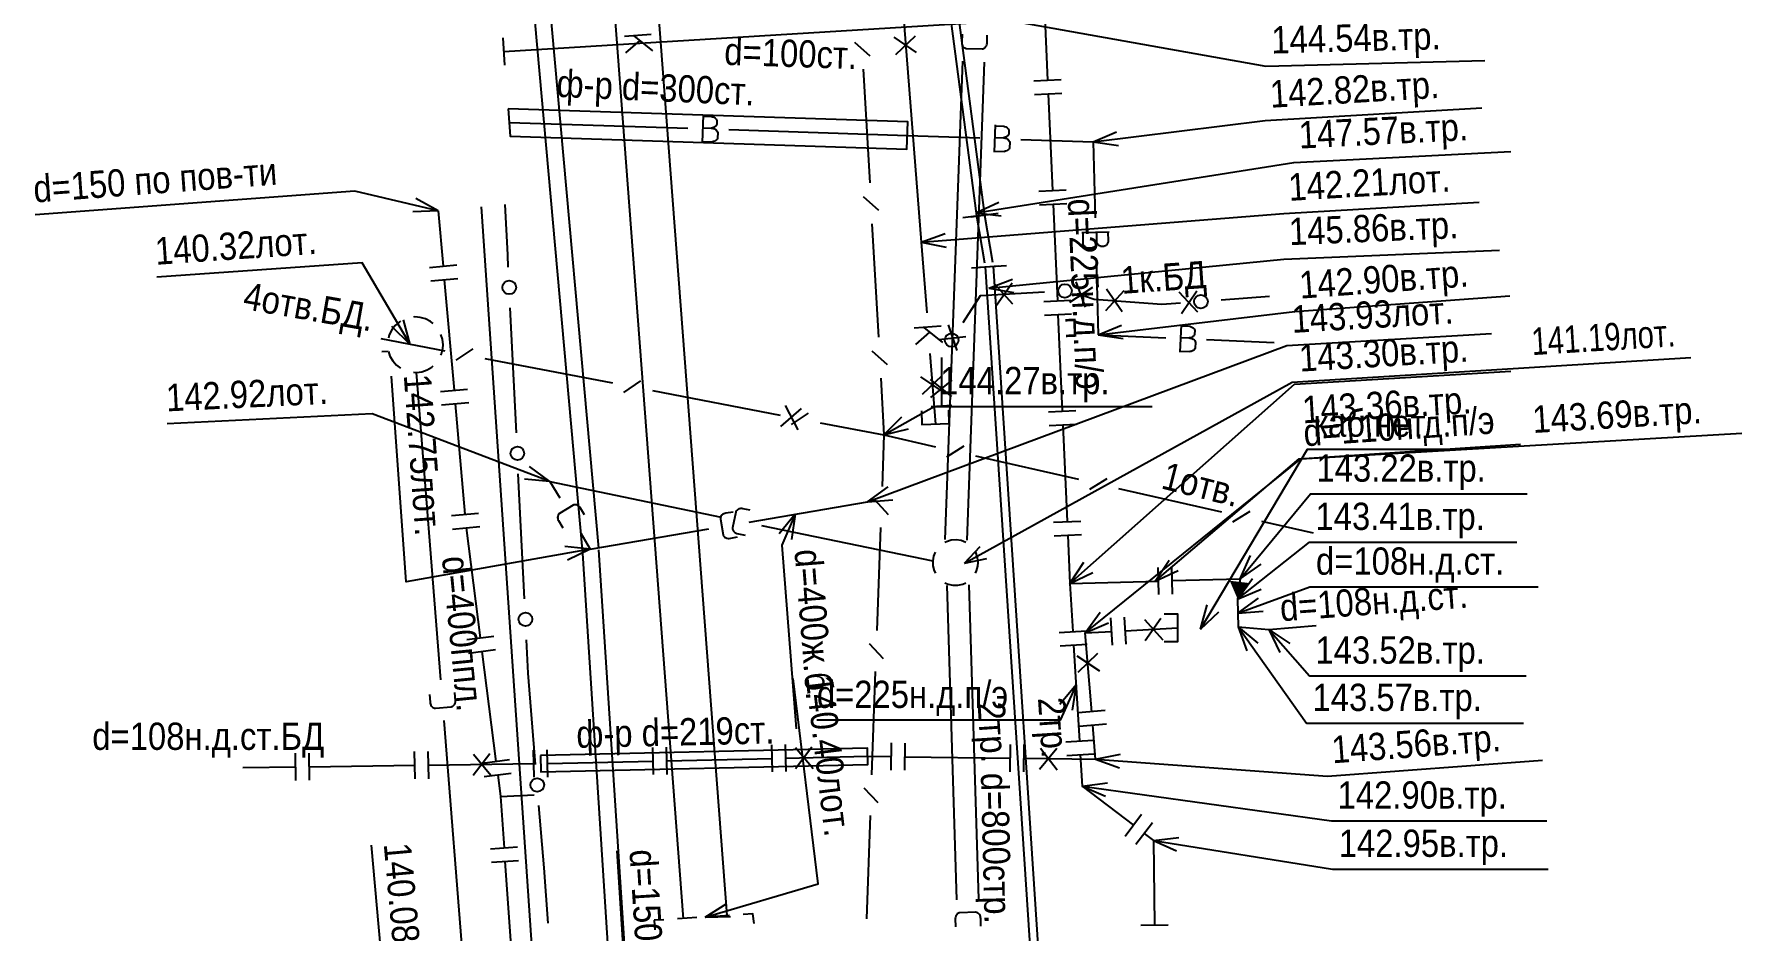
# Model space of a CAD drawing. Header units: metres. Extents: x -3947 to -3704, y 4976 to 6609.
# Drawn here: x -3835.2 to -3772.6, y 5378.4 to 5411.3 of the extents above; entities that cross this region are included whole.
import ezdxf
from ezdxf.enums import TextEntityAlignment as Align

# ---------------------------------------------------------------- set-up
doc = ezdxf.new("R2010")
doc.units = ezdxf.units.M
doc.header["$MEASUREMENT"] = 0
for name, color, linetype, lineweight in [('Водопровод', 7, 'Continuous', 25), ('Водосток', 7, 'Continuous', 25), ('Газопровод', 7, 'Continuous', 25), ('Кабели', 7, 'Continuous', 25), ('Кабель связи', 7, 'Continuous', 25), ('Кабель электрический', 7, 'Continuous', 25), ('Канализация самотёчная', 7, 'Continuous', 25)]:
    doc.layers.add(name, color=color, linetype=linetype, lineweight=lineweight)
doc.styles.add('Style-RUSSIAN_1251', font='RUSSIAN_1251.shx')
doc.styles.add('Style-RUSSIAN_1251 I 0.00000', font='RUSSIAN_1251.shx')
doc.linetypes.add('Stok', pattern='A,-1.75,[108,dgnlstyle-500_multi_und.shx,S=0.007373,R=0,X=0,Y=0],-1.75', length=3.5)

msp = doc.modelspace()

# ---------------------------------------------------------------- hatches: boundary and pattern name
at = {"layer": 'Газопровод', "linetype": 'Continuous'}
msp.add_hatch(color=256, dxfattribs=at).paths.add_polyline_path([(-3791.1, 5390.59), (-3791.389, 5391.265), (-3790.66, 5391.178)])

# ---------------------------------------------------------------- linework, layer by layer
at = {"layer": 'Водопровод', "linetype": 'Continuous'}
for p, q in [((-3817.815, 5408.079), (-3811.263, 5407.861)), ((-3810.705, 5408.341), (-3810.738, 5407.344)), ((-3799.997, 5407.985), (-3800.03, 5406.988)), ((-3810.737, 5407.376), (-3810.375, 5407.364)), ((-3810.721, 5407.877), (-3810.4, 5407.866)), ((-3809.764, 5407.812), (-3803.212, 5407.594)), ((-3803.212, 5407.594), (-3800.555, 5407.506)), ((-3800.012, 5407.521), (-3799.691, 5407.511)), ((-3799.056, 5407.456), (-3796.398, 5407.368)), ((-3796.398, 5407.368), (-3795.536, 5407.727)), ((-3796.398, 5407.368), (-3795.474, 5407.231)), ((-3796.398, 5407.368), (-3796.328, 5404.577)), ((-3800.029, 5407.021), (-3799.667, 5407.009)), ((-3818.843, 5404.982), (-3816.392, 5369.049)), ((-3795.817, 5404.048), (-3796.814, 5404.023)), ((-3796.782, 5404.024), (-3796.773, 5403.662)), ((-3796.281, 5404.037), (-3796.273, 5403.715)), ((-3796.29, 5403.078), (-3796.22, 5400.287)), ((-3796.22, 5400.287), (-3795.356, 5400.642)), ((-3793.176, 5400.649), (-3793.22, 5399.653)), ((-3796.22, 5400.287), (-3795.297, 5400.145)), ((-3796.22, 5400.287), (-3793.739, 5400.176)), ((-3793.197, 5400.185), (-3792.875, 5400.171)), ((-3792.241, 5400.109), (-3789.76, 5399.999)), ((-3793.219, 5399.685), (-3792.857, 5399.669))]:
    msp.add_line(p, q, dxfattribs=at)
at = {"layer": 'Водопровод', "linetype": 'Continuous', "flags": 128}
for points in [[(-3796.398, 5407.368), (-3790.085, 5408.152), (-3782.149, 5408.618)], [(-3817.852, 5408.58), (-3817.778, 5407.577), (-3803.229, 5407.094), (-3803.196, 5408.094), (-3817.852, 5408.58)], [(-3810.707, 5408.304), (-3810.388, 5408.293), (-3810.358, 5408.287), (-3810.308, 5408.266), (-3810.263, 5408.237), (-3810.245, 5408.221), (-3810.228, 5408.202), (-3810.214, 5408.177), (-3810.202, 5408.147), (-3810.199, 5408.132), (-3810.203, 5408.016), (-3810.209, 5407.994), (-3810.223, 5407.965), (-3810.239, 5407.945), (-3810.256, 5407.925), (-3810.285, 5407.905), (-3810.321, 5407.888), (-3810.353, 5407.876), (-3810.4, 5407.866), (-3810.361, 5407.861), (-3810.328, 5407.856), (-3810.28, 5407.839), (-3810.25, 5407.822), (-3810.223, 5407.802), (-3810.194, 5407.769), (-3810.175, 5407.733), (-3810.167, 5407.701), (-3810.173, 5407.511), (-3810.177, 5407.492), (-3810.189, 5407.467), (-3810.211, 5407.437), (-3810.243, 5407.41), (-3810.272, 5407.393), (-3810.319, 5407.374), (-3810.348, 5407.365), (-3810.375, 5407.364)], [(-3799.998, 5407.949), (-3799.679, 5407.938), (-3799.65, 5407.931), (-3799.6, 5407.911), (-3799.554, 5407.881), (-3799.536, 5407.866), (-3799.52, 5407.847), (-3799.506, 5407.822), (-3799.494, 5407.792), (-3799.49, 5407.777), (-3799.494, 5407.661), (-3799.501, 5407.639), (-3799.515, 5407.609), (-3799.53, 5407.589), (-3799.548, 5407.569), (-3799.576, 5407.55), (-3799.613, 5407.532), (-3799.645, 5407.52), (-3799.691, 5407.511), (-3799.653, 5407.506), (-3799.619, 5407.501), (-3799.571, 5407.484), (-3799.542, 5407.466), (-3799.515, 5407.447), (-3799.486, 5407.414), (-3799.466, 5407.378), (-3799.458, 5407.346), (-3799.464, 5407.156), (-3799.469, 5407.137), (-3799.481, 5407.111), (-3799.502, 5407.082), (-3799.535, 5407.055), (-3799.564, 5407.037), (-3799.611, 5407.018), (-3799.639, 5407.01), (-3799.667, 5407.009)], [(-3795.854, 5404.047), (-3795.846, 5403.728), (-3795.85, 5403.698), (-3795.868, 5403.648), (-3795.895, 5403.6), (-3795.909, 5403.581), (-3795.927, 5403.564), (-3795.951, 5403.548), (-3795.981, 5403.535), (-3795.996, 5403.531), (-3796.111, 5403.528), (-3796.134, 5403.533), (-3796.164, 5403.545), (-3796.185, 5403.559), (-3796.206, 5403.576), (-3796.227, 5403.603), (-3796.247, 5403.638), (-3796.261, 5403.67), (-3796.273, 5403.715), (-3796.276, 5403.677), (-3796.279, 5403.643), (-3796.292, 5403.594), (-3796.308, 5403.564), (-3796.326, 5403.535), (-3796.357, 5403.505), (-3796.392, 5403.483), (-3796.424, 5403.473), (-3796.614, 5403.468), (-3796.633, 5403.472), (-3796.659, 5403.482), (-3796.69, 5403.502), (-3796.718, 5403.533), (-3796.738, 5403.56), (-3796.76, 5403.607), (-3796.77, 5403.634), (-3796.773, 5403.662)], [(-3796.22, 5400.287), (-3788.997, 5401.146), (-3781.117, 5401.718)], [(-3793.177, 5400.612), (-3792.859, 5400.598), (-3792.829, 5400.591), (-3792.78, 5400.57), (-3792.734, 5400.54), (-3792.716, 5400.525), (-3792.7, 5400.505), (-3792.687, 5400.48), (-3792.675, 5400.45), (-3792.672, 5400.435), (-3792.677, 5400.319), (-3792.684, 5400.297), (-3792.698, 5400.268), (-3792.714, 5400.248), (-3792.732, 5400.228), (-3792.76, 5400.209), (-3792.797, 5400.192), (-3792.829, 5400.18), (-3792.875, 5400.171), (-3792.837, 5400.166), (-3792.804, 5400.16), (-3792.756, 5400.143), (-3792.727, 5400.125), (-3792.7, 5400.105), (-3792.671, 5400.072), (-3792.652, 5400.036), (-3792.644, 5400.004), (-3792.653, 5399.813), (-3792.657, 5399.795), (-3792.67, 5399.769), (-3792.692, 5399.74), (-3792.725, 5399.714), (-3792.753, 5399.696), (-3792.801, 5399.678), (-3792.829, 5399.67), (-3792.857, 5399.669)]]:
    msp.add_lwpolyline(points, dxfattribs=at)
at = {"layer": 'Водосток', "linetype": 'Continuous'}
for p, q in [((-3817.264, 5416.141), (-3815.136, 5392.399)), ((-3816.662, 5416.14), (-3814.538, 5392.455)), ((-3801.819, 5392.776), (-3801.182, 5410.319)), ((-3801.019, 5392.747), (-3800.383, 5410.29)), ((-3821.442, 5399.936), (-3822.114, 5400.585)), ((-3821.442, 5399.936), (-3821.683, 5400.838)), ((-3822.478, 5399.668), (-3822.25, 5399.691)), ((-3820.315, 5387.633), (-3821.212, 5398.903)), ((-3816.317, 5394.901), (-3817.247, 5394.987)), ((-3816.317, 5394.901), (-3817.069, 5395.455)), ((-3816.317, 5394.901), (-3810.034, 5393.598)), ((-3816.317, 5394.901), (-3815.958, 5394.3)), ((-3804.674, 5394.156), (-3803.918, 5394.705)), ((-3804.674, 5394.156), (-3803.743, 5394.236)), ((-3809.016, 5393.417), (-3804.674, 5394.156)), ((-3807.327, 5393.705), (-3807.916, 5392.98)), ((-3807.327, 5393.705), (-3807.458, 5392.78)), ((-3815.188, 5393.013), (-3814.837, 5392.427)), ((-3814.837, 5392.427), (-3810.495, 5393.166)), ((-3808.565, 5393.293), (-3802.282, 5391.99)), ((-3814.837, 5392.427), (-3815.767, 5392.515)), ((-3814.837, 5392.427), (-3815.679, 5392.023)), ((-3815.14, 5392.458), (-3813.743, 5370.883)), ((-3814.534, 5392.396), (-3813.142, 5370.877)), ((-3801.119, 5391.915), (-3800.539, 5392.52)), ((-3801.119, 5391.915), (-3800.298, 5392.082)), ((-3801.76, 5391.086), (-3801.406, 5379.562)), ((-3800.961, 5391.111), (-3800.606, 5379.586)), ((-3819.3, 5374.867), (-3820.196, 5386.138))]:
    msp.add_line(p, q, dxfattribs=at)
at = {"layer": 'Водосток', "linetype": 'Continuous', "flags": 128}
for points in [[(-3801.207, 5411.31), (-3801.217, 5411.033), (-3801.216, 5410.994), (-3801.211, 5410.964), (-3801.201, 5410.922), (-3801.184, 5410.885), (-3801.164, 5410.856), (-3801.135, 5410.83), (-3801.104, 5410.808), (-3801.077, 5410.801), (-3801.049, 5410.795), (-3800.465, 5410.774), (-3800.439, 5410.777), (-3800.418, 5410.784), (-3800.393, 5410.796), (-3800.374, 5410.812), (-3800.35, 5410.834), (-3800.328, 5410.858), (-3800.313, 5410.89), (-3800.296, 5410.935), (-3800.29, 5410.972), (-3800.279, 5411.281)], [(-3821.442, 5399.936), (-3823.198, 5402.921), (-3830.735, 5402.404)], [(-3821.796, 5400.782), (-3821.84, 5400.757), (-3821.993, 5400.626), (-3822.118, 5400.467), (-3822.208, 5400.287), (-3822.241, 5400.168)], [(-3820.606, 5400.699), (-3820.699, 5400.774), (-3820.877, 5400.867), (-3821.071, 5400.923), (-3821.272, 5400.94), (-3821.326, 5400.934)], [(-3820.315, 5399.542), (-3820.295, 5399.584), (-3820.248, 5399.78), (-3820.238, 5399.921)], [(-3820.238, 5399.921), (-3820.258, 5400.122), (-3820.313, 5400.301)], [(-3804.674, 5394.156), (-3789.292, 5399.892), (-3781.786, 5400.336)], [(-3822.244, 5399.674), (-3822.185, 5399.5), (-3822.084, 5399.326), (-3821.95, 5399.175), (-3821.798, 5399.059)], [(-3801.119, 5391.915), (-3789.098, 5398.544), (-3774.486, 5399.448)], [(-3814.837, 5392.427), (-3821.585, 5391.225), (-3822.129, 5398.775)], [(-3821.326, 5398.91), (-3821.212, 5398.903), (-3821.012, 5398.932), (-3820.822, 5399), (-3820.649, 5399.103), (-3820.606, 5399.143)], [(-3816.317, 5394.901), (-3822.84, 5397.382), (-3830.351, 5397.026)], [(-3815.054, 5393.688), (-3815.196, 5393.926), (-3815.218, 5393.959), (-3815.24, 5393.981), (-3815.271, 5394.01), (-3815.305, 5394.032), (-3815.337, 5394.045), (-3815.376, 5394.052), (-3815.414, 5394.053), (-3815.441, 5394.045), (-3815.467, 5394.034), (-3815.969, 5393.734), (-3815.988, 5393.717), (-3816.002, 5393.701), (-3816.017, 5393.676), (-3816.025, 5393.653), (-3816.032, 5393.621), (-3816.037, 5393.589), (-3816.033, 5393.554), (-3816.023, 5393.507), (-3816.008, 5393.473), (-3815.849, 5393.207)], [(-3809.597, 5393.786), (-3809.871, 5393.74), (-3809.909, 5393.731), (-3809.937, 5393.719), (-3809.976, 5393.701), (-3810.009, 5393.677), (-3810.032, 5393.652), (-3810.052, 5393.618), (-3810.067, 5393.583), (-3810.069, 5393.555), (-3810.069, 5393.527), (-3809.971, 5392.95), (-3809.962, 5392.926), (-3809.952, 5392.907), (-3809.934, 5392.884), (-3809.916, 5392.869), (-3809.889, 5392.85), (-3809.861, 5392.834), (-3809.827, 5392.826), (-3809.779, 5392.818), (-3809.742, 5392.819), (-3809.437, 5392.871)], [(-3808.971, 5393.849), (-3809.243, 5393.905), (-3809.282, 5393.911), (-3809.312, 5393.91), (-3809.355, 5393.907), (-3809.395, 5393.897), (-3809.426, 5393.882), (-3809.457, 5393.858), (-3809.484, 5393.831), (-3809.496, 5393.805), (-3809.506, 5393.779), (-3809.625, 5393.206), (-3809.625, 5393.181), (-3809.623, 5393.159), (-3809.615, 5393.131), (-3809.603, 5393.11), (-3809.585, 5393.083), (-3809.564, 5393.058), (-3809.536, 5393.038), (-3809.494, 5393.013), (-3809.459, 5393.001), (-3809.156, 5392.938)], [(-3807.327, 5393.705), (-3807.82, 5392.574), (-3807.284, 5385.83)], [(-3801.061, 5392.665), (-3801.068, 5392.67), (-3801.238, 5392.735), (-3801.419, 5392.762), (-3801.601, 5392.749), (-3801.775, 5392.696), (-3801.837, 5392.662)], [(-3802.186, 5392.316), (-3802.249, 5392.169), (-3802.282, 5391.99), (-3802.276, 5391.808), (-3802.23, 5391.631), (-3802.184, 5391.541)], [(-3800.716, 5391.541), (-3800.672, 5391.628), (-3800.625, 5391.804), (-3800.616, 5391.928)], [(-3800.616, 5391.928), (-3800.636, 5392.109), (-3800.694, 5392.282), (-3800.715, 5392.315)], [(-3801.837, 5391.194), (-3801.721, 5391.139), (-3801.543, 5391.099), (-3801.361, 5391.098), (-3801.183, 5391.138), (-3801.063, 5391.194)], [(-3820.735, 5387.087), (-3820.713, 5386.811), (-3820.707, 5386.772), (-3820.698, 5386.743), (-3820.683, 5386.703), (-3820.662, 5386.667), (-3820.639, 5386.642), (-3820.608, 5386.619), (-3820.574, 5386.601), (-3820.546, 5386.596), (-3820.518, 5386.594), (-3819.935, 5386.64), (-3819.91, 5386.647), (-3819.89, 5386.655), (-3819.866, 5386.671), (-3819.849, 5386.688), (-3819.828, 5386.713), (-3819.809, 5386.74), (-3819.798, 5386.773), (-3819.786, 5386.82), (-3819.784, 5386.857), (-3819.809, 5387.166)], [(-3818.951, 5373.819), (-3822.185, 5374.049), (-3822.862, 5381.566)], [(-3800.515, 5378.599), (-3800.523, 5378.877), (-3800.527, 5378.915), (-3800.534, 5378.945), (-3800.547, 5378.986), (-3800.567, 5379.022), (-3800.588, 5379.049), (-3800.619, 5379.073), (-3800.651, 5379.093), (-3800.679, 5379.099), (-3800.707, 5379.103), (-3801.292, 5379.085), (-3801.317, 5379.079), (-3801.337, 5379.072), (-3801.362, 5379.057), (-3801.38, 5379.041), (-3801.402, 5379.017), (-3801.422, 5378.991), (-3801.435, 5378.959), (-3801.449, 5378.912), (-3801.453, 5378.876), (-3801.443, 5378.566)]]:
    msp.add_lwpolyline(points, dxfattribs=at)
at = {"layer": 'Водосток', "linetype": 'Stok', "flags": 128}
msp.add_lwpolyline([(-3822.478, 5399.668), (-3822.25, 5399.691)], dxfattribs=at)
at = {"layer": 'Газопровод', "linetype": 'Continuous'}
for p, q in [((-3798.569, 5409.607), (-3797.57, 5409.651)), ((-3798.547, 5409.107), (-3797.548, 5409.152)), ((-3798.047, 5409.13), (-3797.89, 5405.58)), ((-3798.389, 5405.558), (-3797.39, 5405.602)), ((-3820.415, 5404.83), (-3821.233, 5405.281)), ((-3798.367, 5405.059), (-3797.368, 5405.103)), ((-3797.868, 5405.081), (-3797.71, 5401.532)), ((-3820.415, 5404.83), (-3821.349, 5404.794)), ((-3820.415, 5404.83), (-3820.237, 5402.804)), ((-3820.735, 5402.76), (-3819.738, 5402.848)), ((-3820.691, 5402.262), (-3819.695, 5402.35)), ((-3820.193, 5402.306), (-3819.835, 5398.254)), ((-3798.21, 5401.509), (-3797.211, 5401.554)), ((-3798.187, 5401.01), (-3797.188, 5401.054)), ((-3797.688, 5401.032), (-3797.53, 5397.483)), ((-3820.333, 5398.21), (-3819.337, 5398.298)), ((-3820.29, 5397.712), (-3819.293, 5397.8)), ((-3819.791, 5397.756), (-3819.434, 5393.704)), ((-3798.03, 5397.461), (-3797.031, 5397.505)), ((-3798.008, 5396.961), (-3797.009, 5397.006)), ((-3797.508, 5396.983), (-3797.351, 5393.434)), ((-3819.932, 5393.66), (-3818.936, 5393.747)), ((-3819.888, 5393.162), (-3818.892, 5393.249)), ((-3819.385, 5393.206), (-3818.873, 5389.171)), ((-3797.85, 5393.412), (-3796.851, 5393.456)), ((-3797.828, 5392.912), (-3796.829, 5392.957)), ((-3797.329, 5392.935), (-3797.25, 5391.16)), ((-3797.25, 5391.16), (-3796.743, 5391.944)), ((-3794.13, 5391.25), (-3793.605, 5392.023)), ((-3793.988, 5390.754), (-3794.017, 5391.753)), ((-3793.488, 5390.768), (-3793.517, 5391.768)), ((-3791.01, 5391.34), (-3790.628, 5392.192)), ((-3791.01, 5391.34), (-3790.243, 5391.873)), ((-3797.25, 5391.16), (-3796.411, 5391.571)), ((-3797.25, 5391.16), (-3794.002, 5391.254)), ((-3797.25, 5391.16), (-3797.144, 5389.402)), ((-3794.13, 5391.25), (-3793.282, 5391.641)), ((-3791.1, 5390.59), (-3790.551, 5391.345)), ((-3791.1, 5390.59), (-3790.24, 5390.954)), ((-3791.09, 5390.08), (-3790.329, 5390.622)), ((-3796.689, 5389.348), (-3796.146, 5390.108)), ((-3795.691, 5388.904), (-3795.747, 5389.902)), ((-3795.192, 5388.932), (-3795.248, 5389.93)), ((-3794.51, 5389.846), (-3793.839, 5389.103)), ((-3793.911, 5389.881), (-3794.488, 5389.065)), ((-3791.09, 5390.08), (-3790.159, 5390.152)), ((-3819.369, 5389.108), (-3818.377, 5389.234)), ((-3797.643, 5389.372), (-3796.644, 5389.433)), ((-3796.689, 5389.348), (-3795.832, 5389.719)), ((-3795.22, 5389.431), (-3793.289, 5389.54)), ((-3791.08, 5389.57), (-3790.764, 5388.691)), ((-3791.08, 5389.57), (-3790.356, 5388.98)), ((-3789.96, 5389.48), (-3788.216, 5389.626)), ((-3789.96, 5389.48), (-3789.557, 5388.637)), ((-3789.96, 5389.48), (-3789.18, 5388.966)), ((-3819.306, 5388.612), (-3818.314, 5388.738)), ((-3818.81, 5388.675), (-3818.297, 5384.639)), ((-3797.612, 5388.873), (-3796.614, 5388.934)), ((-3797.113, 5388.903), (-3796.9, 5385.388)), ((-3796.947, 5387.914), (-3796.222, 5388.603)), ((-3796.998, 5388.512), (-3796.166, 5387.956)), ((-3797.025, 5387.445), (-3797.62, 5386.725)), ((-3797.025, 5387.445), (-3797.163, 5386.521)), ((-3795.954, 5386.501), (-3796.95, 5386.419)), ((-3795.913, 5386.003), (-3796.909, 5385.921)), ((-3825.634, 5383.937), (-3825.647, 5384.937)), ((-3825.134, 5383.944), (-3825.147, 5384.944)), ((-3821.265, 5383.996), (-3821.279, 5384.996)), ((-3820.765, 5384.003), (-3820.779, 5385.003)), ((-3818.518, 5384.91), (-3819.129, 5384.118)), ((-3819.118, 5384.9), (-3818.48, 5384.129)), ((-3816.892, 5384.054), (-3816.915, 5385.053)), ((-3816.392, 5384.065), (-3816.415, 5385.065)), ((-3812.524, 5384.152), (-3812.547, 5385.152)), ((-3812.024, 5384.163), (-3812.047, 5385.163)), ((-3808.156, 5384.25), (-3808.179, 5385.25)), ((-3807.656, 5384.261), (-3807.679, 5385.261)), ((-3806.711, 5385.159), (-3807.315, 5384.362)), ((-3807.311, 5385.143), (-3806.665, 5384.379)), ((-3803.806, 5384.317), (-3803.793, 5385.317)), ((-3803.306, 5384.311), (-3803.293, 5385.311)), ((-3803.3, 5384.811), (-3799.431, 5384.76)), ((-3799.437, 5384.26), (-3799.424, 5385.26)), ((-3798.938, 5384.253), (-3798.924, 5385.253)), ((-3797.732, 5385.114), (-3798.364, 5384.339)), ((-3798.332, 5385.12), (-3797.714, 5384.332)), ((-3797.4, 5385.358), (-3796.401, 5385.419)), ((-3797.369, 5384.859), (-3796.371, 5384.92)), ((-3796.309, 5384.719), (-3795.393, 5384.903)), ((-3827.575, 5384.41), (-3825.641, 5384.437)), ((-3825.141, 5384.444), (-3821.272, 5384.496)), ((-3820.772, 5384.503), (-3816.903, 5384.556)), ((-3818.793, 5384.576), (-3817.801, 5384.702)), ((-3818.73, 5384.08), (-3817.738, 5384.206)), ((-3816.404, 5384.565), (-3812.535, 5384.652)), ((-3812.036, 5384.663), (-3808.168, 5384.75)), ((-3796.309, 5384.719), (-3795.43, 5384.404)), ((-3796.8, 5383.73), (-3795.874, 5383.853)), ((-3796.8, 5383.73), (-3795.943, 5383.358)), ((-3818.134, 5383.356), (-3818.001, 5381.472)), ((-3795.226, 5381.901), (-3794.62, 5382.697)), ((-3794.829, 5381.598), (-3794.222, 5382.394)), ((-3794.19, 5381.74), (-3793.262, 5381.844)), ((-3794.19, 5381.74), (-3793.341, 5381.351)), ((-3818.5, 5381.436), (-3817.502, 5381.507)), ((-3818.465, 5380.938), (-3817.467, 5381.008)), ((-3817.966, 5380.973), (-3817.7, 5377.204)), ((-3794.651, 5378.635), (-3793.651, 5378.647))]:
    msp.add_line(p, q, dxfattribs=at)
at = {"layer": 'Газопровод', "linetype": 'Continuous', "flags": 128}
for points in [[(-3797.239, 5412.777), (-3798.17, 5411.9), (-3798.069, 5409.629)], [(-3820.415, 5404.83), (-3823.472, 5405.555), (-3835.191, 5404.687)], [(-3797.25, 5391.16), (-3789.015, 5398.471), (-3781.087, 5398.948)], [(-3796.689, 5389.348), (-3788.786, 5395.731), (-3772.611, 5396.682)], [(-3794.13, 5391.25), (-3788.847, 5395.731), (-3780.723, 5396.28)], [(-3791.01, 5391.34), (-3788.434, 5394.448), (-3780.484, 5394.448)], [(-3791.1, 5390.59), (-3788.47, 5392.678), (-3780.867, 5392.678)], [(-3793.503, 5391.268), (-3791.01, 5391.34), (-3791.1, 5390.59)], [(-3791.1, 5390.59), (-3791.08, 5389.57), (-3789.96, 5389.48)], [(-3791.09, 5390.08), (-3788.452, 5391.036), (-3780.074, 5391.036)], [(-3793.789, 5389.04), (-3793.289, 5389.04), (-3793.289, 5390.04), (-3793.789, 5390.04)], [(-3796.452, 5386.46), (-3796.689, 5389.348), (-3795.719, 5389.403)], [(-3791.08, 5389.57), (-3788.58, 5386.037), (-3780.623, 5386.037)], [(-3789.96, 5389.48), (-3788.47, 5387.771), (-3780.52, 5387.771)], [(-3797.025, 5387.445), (-3797.603, 5386.148), (-3806.532, 5386.148)], [(-3798.931, 5384.753), (-3796.309, 5384.719), (-3796.411, 5385.962)], [(-3816.666, 5384.859), (-3816.653, 5384.259), (-3804.663, 5384.529), (-3804.676, 5385.128), (-3816.666, 5384.859)], [(-3807.668, 5384.761), (-3804.67, 5384.829), (-3803.8, 5384.817)], [(-3796.87, 5384.889), (-3796.8, 5383.73), (-3794.923, 5382.299)], [(-3796.309, 5384.719), (-3787.809, 5384.1), (-3779.923, 5384.681)], [(-3818.234, 5384.143), (-3818.134, 5383.356), (-3816.895, 5383.409)], [(-3796.8, 5383.73), (-3787.661, 5382.456), (-3779.761, 5382.456)], [(-3794.526, 5381.996), (-3794.19, 5381.74), (-3794.151, 5378.641)], [(-3794.19, 5381.74), (-3787.619, 5380.686), (-3779.712, 5380.686)], [(-3816.998, 5367.246), (-3813.108, 5369.627), (-3813.853, 5381.354)]]:
    msp.add_lwpolyline(points, dxfattribs=at)
at = {"layer": 'Кабели', "linetype": 'Continuous'}
for p, q in [((-3799.346, 5401.414), (-3800.017, 5402.156)), ((-3799.945, 5401.378), (-3799.368, 5402.195)), ((-3797.248, 5401.483), (-3796.41, 5402.029)), ((-3796.678, 5401.295), (-3797.027, 5402.233)), ((-3795.938, 5401.175), (-3795.26, 5401.91)), ((-3795.34, 5401.132), (-3795.908, 5401.956)), ((-3792.56, 5401.12), (-3793.243, 5401.851)), ((-3793.158, 5401.074), (-3792.595, 5401.9)), ((-3817.55, 5396.686), (-3817.773, 5401.274)), ((-3789.93, 5401.686), (-3791.699, 5401.558)), ((-3801.387, 5399.708), (-3801.708, 5400.656)), ((-3801.064, 5400.214), (-3802.059, 5400.108)), ((-3801.959, 5399.452), (-3801.959, 5397.678)), ((-3801.583, 5398.019), (-3802.366, 5398.641)), ((-3801.585, 5398.619), (-3802.364, 5397.991)), ((-3802.333, 5397.656), (-3801.585, 5397.7)), ((-3817.253, 5390.599), (-3817.477, 5395.188)), ((-3792.466, 5389.484), (-3792.222, 5390.386)), ((-3792.466, 5389.484), (-3791.792, 5390.13)), ((-3816.533, 5380.735), (-3816.721, 5383.024)), ((-3816.384, 5378.702), (-3816.533, 5380.735))]:
    msp.add_line(p, q, dxfattribs=at)
at = {"layer": 'Кабели', "linetype": 'Continuous', "flags": 128}
for points in [[(-3817.846, 5402.773), (-3817.868, 5403.221), (-3817.958, 5405.067)], [(-3798.181, 5401.855), (-3800.536, 5401.721), (-3801.18, 5400.722)], [(-3793.195, 5401.449), (-3793.878, 5401.399), (-3796.358, 5401.583), (-3796.715, 5401.702)], [(-3792.466, 5389.484), (-3788.541, 5396.096), (-3783.392, 5396.096)], [(-3816.844, 5384.519), (-3817.12, 5387.872), (-3817.18, 5389.101)]]:
    msp.add_lwpolyline(points, dxfattribs=at)
at = {"layer": 'Кабели', "linetype": 'Continuous'}
for centre in [(-3817.81, 5402.024), (-3797.432, 5401.898), (-3792.447, 5401.503), (-3801.587, 5400.092), (-3817.513, 5395.937), (-3817.216, 5389.85), (-3816.783, 5383.772)]:
    msp.add_circle(centre, 0.25, dxfattribs=at)
at = {"layer": 'Кабель связи', "linetype": 'Continuous'}
for p, q in [((-3805.15, 5411.024), (-3804.591, 5410.524)), ((-3804.828, 5410.025), (-3804.593, 5405.858)), ((-3804.83, 5405.359), (-3804.271, 5404.86)), ((-3804.509, 5404.361), (-3804.273, 5400.194)), ((-3822.515, 5400.153), (-3820.177, 5399.704)), ((-3819.751, 5399.352), (-3819.13, 5399.773)), ((-3818.704, 5399.421), (-3814.029, 5398.524)), ((-3804.51, 5399.695), (-3803.951, 5399.196)), ((-3813.603, 5398.173), (-3812.983, 5398.593)), ((-3804.189, 5398.696), (-3804.071, 5396.613)), ((-3812.556, 5398.241), (-3807.881, 5397.344)), ((-3807.108, 5397.579), (-3807.866, 5396.927)), ((-3807.697, 5397.69), (-3807.227, 5396.806)), ((-3807.455, 5396.993), (-3806.835, 5397.413)), ((-3806.408, 5397.062), (-3804.071, 5396.613)), ((-3804.071, 5396.613), (-3803.412, 5397.275)), ((-3804.071, 5396.613), (-3803.165, 5396.84)), ((-3804.071, 5396.613), (-3804.14, 5394.72)), ((-3804.071, 5396.613), (-3802.18, 5396.181)), ((-3801.766, 5395.815), (-3801.131, 5396.214)), ((-3800.717, 5395.848), (-3796.934, 5394.985)), ((-3796.52, 5394.618), (-3795.886, 5395.017)), ((-3804.422, 5394.245), (-3803.912, 5393.696)), ((-3795.472, 5394.651), (-3791.689, 5393.788)), ((-3791.275, 5393.422), (-3790.64, 5393.82)), ((-3804.194, 5393.221), (-3804.332, 5389.434)), ((-3790.227, 5393.454), (-3788.335, 5393.023)), ((-3804.614, 5388.959), (-3804.104, 5388.41)), ((-3804.386, 5387.935), (-3804.523, 5384.149)), ((-3804.806, 5383.674), (-3804.295, 5383.125)), ((-3804.578, 5382.65), (-3804.715, 5378.863))]:
    msp.add_line(p, q, dxfattribs=at)
at = {"layer": 'Кабель связи', "linetype": 'Continuous', "flags": 128}
msp.add_lwpolyline([(-3804.071, 5396.613), (-3802.233, 5397.658), (-3794.233, 5397.658)], dxfattribs=at)
at = {"layer": 'Кабель электрический', "linetype": 'Continuous'}
for p, q in [((-3817.976, 5410.179), (-3818.038, 5411.177)), ((-3800.704, 5404.759), (-3799.854, 5405.147)), ((-3801.176, 5404.585), (-3800.184, 5404.715)), ((-3800.876, 5404.615), (-3799.884, 5404.745)), ((-3800.704, 5404.759), (-3799.776, 5404.653)), ((-3800.68, 5404.65), (-3800.385, 5402.925)), ((-3800.38, 5404.68), (-3800.095, 5402.953)), ((-3800.859, 5402.747), (-3799.861, 5402.813)), ((-3800.569, 5402.767), (-3799.571, 5402.833)), ((-3800.221, 5401.995), (-3799.35, 5402.332)), ((-3800.221, 5401.995), (-3799.301, 5401.835))]:
    msp.add_line(p, q, dxfattribs=at)
at = {"layer": 'Кабель электрический', "linetype": 'Continuous', "flags": 128}
for points in [[(-3803.04, 5422.58), (-3800.68, 5404.65)], [(-3802.74, 5422.62), (-3800.38, 5404.68)], [(-3818.007, 5410.678), (-3799.45, 5411.82)], [(-3799.45, 5411.82), (-3790.066, 5410.146), (-3782.034, 5410.354)], [(-3800.704, 5404.759), (-3789.034, 5406.605), (-3781.08, 5407.007)], [(-3800.221, 5401.995), (-3789.402, 5403.064), (-3781.502, 5403.395)], [(-3800.36, 5402.78), (-3798.15, 5369.16)], [(-3800.07, 5402.8), (-3797.85, 5369.18)]]:
    msp.add_lwpolyline(points, dxfattribs=at)
at = {"layer": 'Канализация самотёчная', "linetype": 'Continuous'}
for p, q in [((-3804.26, 5423.628), (-3802.706, 5403.679)), ((-3812.6, 5411.307), (-3813.588, 5411.232)), ((-3813.236, 5411.259), (-3812.554, 5410.708)), ((-3802.871, 5410.641), (-3803.7, 5411.201)), ((-3802.92, 5411.239), (-3803.648, 5410.553)), ((-3813.02, 5411.084), (-3813.542, 5410.634)), ((-3802.706, 5403.679), (-3801.829, 5404)), ((-3802.706, 5403.679), (-3801.789, 5403.501)), ((-3802.706, 5403.679), (-3802.5, 5401.093)), ((-3801.976, 5400.605), (-3802.963, 5400.526)), ((-3802.612, 5400.554), (-3801.928, 5400.006)), ((-3802.395, 5400.381), (-3802.916, 5399.928)), ((-3802.382, 5399.598), (-3802.176, 5397.012)), ((-3801.892, 5398.187), (-3802.722, 5398.745)), ((-3801.942, 5398.785), (-3802.669, 5398.098)), ((-3810.629, 5378.929), (-3809.836, 5379.422)), ((-3812.139, 5378.831), (-3812.492, 5378.808)), ((-3812.492, 5378.808), (-3812.468, 5378.455)), ((-3810.933, 5378.909), (-3811.64, 5378.863)), ((-3810.629, 5378.929), (-3809.696, 5378.942)), ((-3809.728, 5378.987), (-3810.435, 5378.941))]:
    msp.add_line(p, q, dxfattribs=at)
at = {"layer": 'Канализация самотёчная', "linetype": 'Continuous', "flags": 128}
for points in [[(-3816.3, 5443.11), (-3811.427, 5378.868)], [(-3814.704, 5443.231), (-3809.832, 5378.989)], [(-3802.706, 5403.679), (-3789.408, 5404.736), (-3782.248, 5405.157)], [(-3802.692, 5397.496), (-3802.676, 5396.996), (-3801.676, 5397.028), (-3801.692, 5397.528)], [(-3810.629, 5378.929), (-3806.486, 5380.143), (-3807.394, 5387.678)], [(-3808.831, 5378.695), (-3808.872, 5379.043), (-3809.229, 5379.02)]]:
    msp.add_lwpolyline(points, dxfattribs=at)

# ---------------------------------------------------------------- texts
at = {"layer": 'Водопровод', "linetype": 'Continuous', "style": 'Style-RUSSIAN_1251', "width": 0.899998}
for s, rotation, p in [('d=100ст.', 358.09922, (-3809.936, 5410.192)), ('ф-р d=300ст.', 357.50225, (-3816.089, 5409.017))]:
    msp.add_text(s, height=1, rotation=rotation, dxfattribs=at).set_placement(p)
at = {"layer": 'Водопровод', "linetype": 'Continuous', "style": 'Style-RUSSIAN_1251'}
for s, rotation, width, p in [('142.82в.тр.', 3.3647, 0.899998, (-3789.945, 5409.612)), ('142.90в.тр.', 4.1508, 0.9, (-3788.877, 5402.609))]:
    msp.add_text(s, height=1, rotation=rotation, dxfattribs=dict(at, width=width)).set_placement(p, align=Align.TOP_LEFT)
at = {"layer": 'Водосток', "linetype": 'Continuous', "style": 'Style-RUSSIAN_1251'}
for s, rotation, width, p in [('140.32лот.', 3.9227, 0.9, (-3830.835, 5403.85)), ('143.93лот.', 3.3835, 0.899998, (-3789.153, 5401.353)), ('141.19лот.', 3.53951, 0.8, (-3780.356, 5400.538)), ('142.92лот.', 2.7196, 0.899998, (-3830.42, 5398.474)), ('142.75лот.', 274.11815, 0.899998, (-3820.682, 5398.879)), ('d=400ж.б.', 274.54437, 0.899998, (-3806.357, 5392.465)), ('140.08лот.', 275.1497, 0.9, (-3821.418, 5381.696))]:
    msp.add_text(s, height=1, rotation=rotation, dxfattribs=dict(at, width=width)).set_placement(p, align=Align.TOP_LEFT)
at = {"layer": 'Водосток', "linetype": 'Continuous', "style": 'Style-RUSSIAN_1251 I 0.00000', "width": 0.9}
for s, rotation, p in [('d=400ппл.', 275.62473, (-3820.284, 5392.124)), ('d=800стр.', 271.43251, (-3800.517, 5384.21))]:
    msp.add_text(s, height=1, rotation=rotation, dxfattribs=at).set_placement(p)
at = {"layer": 'Газопровод', "linetype": 'Continuous', "style": 'Style-RUSSIAN_1251'}
for s, rotation, width, p in [('d=150 по пов-ти', 4.2386, 0.9, (-3835.298, 5406.133)), ('143.30в.тр.', 3.4452, 0.9, (-3788.878, 5399.932)), ('143.36в.тр.', 3.4452, 0.9, (-3788.764, 5398.035)), ('d=110н.д.п/э', 3.8709, 0.9, (-3788.72, 5397.193)), ('143.69в.тр.', 3.3647, 0.899998, (-3780.322, 5397.681)), ('143.52в.тр.', 360, 0.9, (-3788.245, 5389.221)), ('143.57в.тр.', 360, 0.9, (-3788.355, 5387.487)), ('143.56в.тр.', 4.2072, 0.899998, (-3787.691, 5385.563)), ('d=150 по пов-ти', 273.6332, 0.9, (-3812.406, 5381.446))]:
    msp.add_text(s, height=1, rotation=rotation, dxfattribs=dict(at, width=width)).set_placement(p, align=Align.TOP_LEFT)
at = {"layer": 'Газопровод', "linetype": 'Continuous'}
for s, rotation, style, width, p in [('d=225н.д.п/э', 272.54, 'Style-RUSSIAN_1251 I 0.00000', 0.9, (-3797.33, 5405.266)), ('d=108н.д.ст.', 4.20725, 'Style-RUSSIAN_1251', 0.899998, (-3789.512, 5389.775)), ('ф-р d=219ст.', 1.28874, 'Style-RUSSIAN_1251 I 0.00000', 0.9, (-3815.339, 5385.133))]:
    msp.add_text(s, height=1, rotation=rotation, dxfattribs=dict(at, style=style, width=width)).set_placement(p)
at = {"layer": 'Газопровод', "linetype": 'Continuous', "style": 'Style-RUSSIAN_1251', "width": 0.9}
for s, p in [('143.22в.тр.', (-3788.209, 5395.898)), ('143.41в.тр.', (-3788.245, 5394.128)), ('d=108н.д.ст.', (-3788.227, 5392.486)), ('d=225н.д.п/э', (-3806.532, 5387.598)), ('142.90в.тр.', (-3787.436, 5383.906)), ('142.95в.тр.', (-3787.394, 5382.136))]:
    msp.add_text(s, height=1, dxfattribs=at).set_placement(p, align=Align.TOP_LEFT)
at = {"layer": 'Газопровод', "linetype": 'Continuous', "style": 'Style-RUSSIAN_1251', "width": 0.899998}
msp.add_text('d=108н.д.ст.БД', height=1, dxfattribs=at).set_placement((-3833.101, 5385.06))
at = {"layer": 'Кабели', "linetype": 'Continuous', "style": 'Style-RUSSIAN_1251', "width": 0.899998}
msp.add_text('1к.БД', height=1, rotation=3.99796, dxfattribs=at).set_placement((-3795.347, 5401.788))
at = {"layer": 'Кабели', "linetype": 'Continuous', "style": 'Style-RUSSIAN_1251', "width": 0.9}
msp.add_text('каб.нет', height=1, dxfattribs=at).set_placement((-3788.316, 5397.546), align=Align.TOP_LEFT)
at = {"layer": 'Кабель связи', "linetype": 'Continuous', "style": 'Style-RUSSIAN_1251', "width": 0.899998}
for s, rotation, p in [('4отв.БД.', 349.99932, (-3827.611, 5401.243)), ('1отв.', 345.88691, (-3793.945, 5394.661))]:
    msp.add_text(s, height=1, rotation=rotation, dxfattribs=at).set_placement(p)
at = {"layer": 'Кабель связи', "linetype": 'Continuous', "style": 'Style-RUSSIAN_1251', "width": 0.9}
msp.add_text('144.27в.тр.', height=1, dxfattribs=at).set_placement((-3802.008, 5399.108), align=Align.TOP_LEFT)
at = {"layer": 'Кабель электрический', "linetype": 'Continuous', "style": 'Style-RUSSIAN_1251', "width": 0.9}
for s, rotation, p in [('144.54в.тр.', 1.4809, (-3789.879, 5411.602)), ('147.57в.тр.', 2.8879, (-3788.885, 5408.115)), ('145.86в.тр.', 2.3962, (-3789.24, 5404.572))]:
    msp.add_text(s, height=1, rotation=rotation, dxfattribs=at).set_placement(p, align=Align.TOP_LEFT)
at = {"layer": 'Кабель электрический', "linetype": 'Continuous', "style": 'Style-RUSSIAN_1251 I 0.00000', "width": 0.9}
for rotation, p in [(273.761, (-3800.64, 5386.784)), (273.778, (-3798.424, 5386.956))]:
    msp.add_text('2тр.', height=1, rotation=rotation, dxfattribs=at).set_placement(p)
at = {"layer": 'Канализация самотёчная', "linetype": 'Continuous', "style": 'Style-RUSSIAN_1251', "width": 0.899998}
for s, rotation, p in [('142.21лот.', 3.3647, (-3789.268, 5406.197)), ('140.40лот.', 276.8691, (-3805.954, 5387.852))]:
    msp.add_text(s, height=1, rotation=rotation, dxfattribs=at).set_placement(p, align=Align.TOP_LEFT)

doc.saveas('drawing.dxf')
